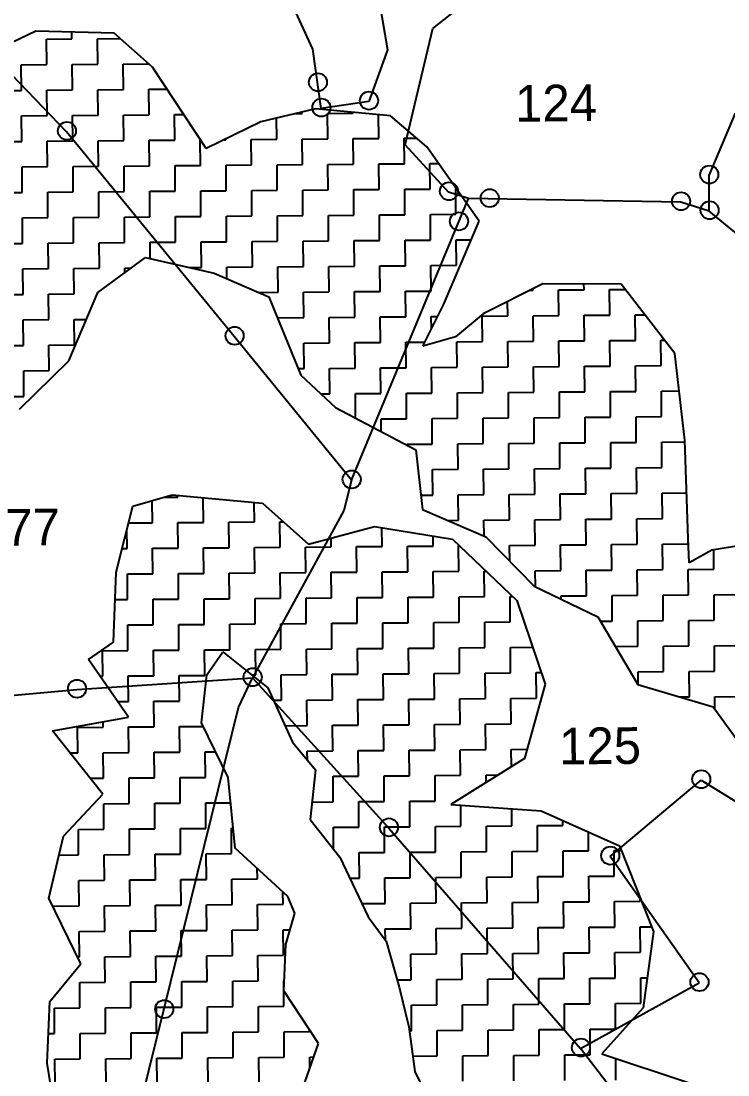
# Model space of a CAD drawing. Header units: metres. Extents: x 291193 to 293446, y 1984590 to 1987927.
# Drawn here: x 291638 to 291989, y 1985747 to 1986271 of the extents above; entities that cross this region are included whole.
import ezdxf

# ---------------------------------------------------------------- set-up
doc = ezdxf.new("R2010")
doc.units = ezdxf.units.M
for name, color, linetype in [('POLY_HATCH', 12, 'Continuous'), ('POLY_PARCEL', 6, 'Continuous'), ('SYM_STONE', 1, 'Continuous'), ('TEXT_PARCEL', 7, 'Continuous')]:
    doc.layers.add(name, color=color, linetype=linetype)
doc.styles.add('TEXT_MAP', font='')
doc.styles.get('TEXT_MAP').set_extended_font_data('Kruti Dev 050')

msp = doc.modelspace()

# ---------------------------------------------------------------- linework, layer by layer
at = {"layer": 'POLY_HATCH'}
for p, q in [((291645.25, 1986265.9), (291612.28, 1986250.14)), ((291684.22, 1986264.96), (291645.25, 1986265.9)), ((291703.22, 1986247.95), (291684.22, 1986264.96)), ((291729.94, 1986207.56), (291703.22, 1986247.95)), ((291784.25, 1986227.26), (291757.07, 1986220.76)), ((291821.57, 1986223.8), (291784.25, 1986227.26)), ((291839.71, 1986208.45), (291821.57, 1986223.8)), ((291757.07, 1986220.76), (291729.94, 1986207.56)), ((291865.57, 1986171.4), (291839.71, 1986208.45)), ((291847.89, 1986129.81), (291865.57, 1986171.4)), ((291676.06, 1986135.94), (291699.8, 1986153.3)), ((291699.8, 1986153.3), (291733.8, 1986145.62)), ((291733.8, 1986145.62), (291761.13, 1986133.71)), ((291897.25, 1986140.26), (291867.62, 1986125.37)), ((291936.22, 1986140.16), (291897.25, 1986140.26)), ((291962.89, 1986105.63), (291936.22, 1986140.16)), ((291661.67, 1986101.91), (291676.06, 1986135.94)), ((291761.13, 1986133.71), (291776.95, 1986094.9)), ((291837.59, 1986109.21), (291847.89, 1986129.81)), ((291867.62, 1986125.37), (291853.89, 1986113.95)), ((291853.89, 1986113.95), (291837.59, 1986109.21)), ((291637.15, 1986077.85), (291661.67, 1986101.91)), ((291967.86, 1986062.55), (291962.89, 1986105.63)), ((291776.95, 1986094.9), (291794.26, 1986078.71)), ((291794.26, 1986078.71), (291834.24, 1986057.69)), ((291969.51, 1986013.58), (291967.86, 1986062.55)), ((291834.24, 1986057.69), (291837.41, 1986027.99)), ((291693.43, 1986029.66), (291713.06, 1986035.37)), ((291713.06, 1986035.37), (291757.97, 1986031.2)), ((291685.13, 1985996.84), (291693.43, 1986029.66)), ((291757.97, 1986031.2), (291780.84, 1986010.72)), ((291837.41, 1986027.99), (291868.95, 1986014.43)), ((291780.84, 1986010.72), (291813.54, 1986019.56)), ((291813.54, 1986019.56), (291852.43, 1986013.33)), ((291852.43, 1986013.33), (291884.45, 1985982.85)), ((291868.95, 1986014.43), (291893.03, 1985989.93)), ((291970.03, 1986001.44), (291969.51, 1986013.58)), ((292021.88, 1986014.42), (291981.29, 1986007.81)), ((291981.29, 1986007.81), (291970.03, 1986001.44)), ((291683.9, 1985962.06), (291685.13, 1985996.84)), ((291893.03, 1985989.93), (291924.58, 1985974.69)), ((291884.45, 1985982.85), (291898.4, 1985941.13)), ((291924.58, 1985974.69), (291944.55, 1985940.94)), ((291671.36, 1985953.39), (291683.9, 1985962.06)), ((291730.28, 1985945.82), (291738.15, 1985957.19)), ((291738.15, 1985957.19), (291760.5, 1985939.37)), ((291691.26, 1985924.83), (291671.36, 1985953.39)), ((291727.55, 1985921.94), (291730.28, 1985945.82)), ((291760.5, 1985939.37), (291772.88, 1985912.26)), ((291898.4, 1985941.13), (291888.12, 1985904.26)), ((291944.55, 1985940.94), (291981.93, 1985929.94)), ((291981.93, 1985929.94), (292011.17, 1985889.57)), ((291653.5, 1985917.97), (291691.26, 1985924.83)), ((291678.47, 1985886.42), (291653.5, 1985917.97)), ((291740.76, 1985894.83), (291727.55, 1985921.94)), ((291772.88, 1985912.26), (291784.3, 1985898.54)), ((291888.12, 1985904.26), (291851.49, 1985881.29)), ((291784.3, 1985898.54), (291781.57, 1985873.81)), ((291744.4, 1985859.69), (291740.76, 1985894.83)), ((291658.97, 1985865.6), (291678.47, 1985886.42)), ((291851.49, 1985881.29), (291896.4, 1985878.13)), ((291896.4, 1985878.13), (291935.37, 1985860.81)), ((291781.57, 1985873.81), (291796.39, 1985855.09)), ((291651.66, 1985834.8), (291658.97, 1985865.6)), ((291770.57, 1985835.62), (291744.4, 1985859.69)), ((291935.37, 1985860.81), (291952.36, 1985818.11)), ((291796.39, 1985855.09), (291810.46, 1985825.48)), ((291667.56, 1985802.18), (291651.66, 1985834.8)), ((291773.99, 1985827.28), (291770.57, 1985835.62)), ((291769.51, 1985811.75), (291773.99, 1985827.28)), ((291810.46, 1985825.48), (291819.35, 1985813.41)), ((291952.36, 1985818.11), (291947.12, 1985780.28)), ((291819.35, 1985813.41), (291825.83, 1985790.44)), ((291768.44, 1985788.72), (291769.51, 1985811.75)), ((291652.08, 1985783.41), (291667.56, 1985802.18)), ((291785.83, 1985762.48), (291768.44, 1985788.72)), ((291825.83, 1985790.44), (291830.6, 1985770.8)), ((291650.81, 1985752.66), (291652.08, 1985783.41)), ((291947.12, 1985780.28), (291926.63, 1985757.43)), ((291830.6, 1985770.8), (291833.71, 1985748.64)), ((291778.05, 1985740.23), (291785.83, 1985762.48)), ((291926.63, 1985757.43), (291969.62, 1985743.17)), ((291656.65, 1985716.93), (291650.81, 1985752.66)), ((291833.71, 1985748.64), (291847.77, 1985719.86))]:
    msp.add_line(p, q, dxfattribs=at)
at = {"layer": 'POLY_HATCH', "linetype": 'Continuous'}
for p, q in [((291663.17, 1986262.02), (291663.14, 1986265.47)), ((291650.49, 1986261.92), (291663.17, 1986262.02)), ((291650.59, 1986249.24), (291650.49, 1986261.92)), ((291675.85, 1986262.12), (291687.28, 1986262.22)), ((291675.95, 1986249.44), (291675.85, 1986262.12)), ((291637.92, 1986249.13), (291650.59, 1986249.24)), ((291638.02, 1986236.45), (291637.92, 1986249.13)), ((291663.27, 1986249.34), (291675.95, 1986249.44)), ((291663.38, 1986236.66), (291663.27, 1986249.34)), ((291688.63, 1986249.55), (291701.31, 1986249.65)), ((291688.74, 1986236.87), (291688.63, 1986249.55)), ((291701.31, 1986249.65), (291701.31, 1986249.65)), ((291676.06, 1986236.76), (291688.74, 1986236.87)), ((291701.42, 1986236.97), (291710.43, 1986237.05)), ((291701.52, 1986224.29), (291701.42, 1986236.97)), ((291625.34, 1986236.35), (291638.02, 1986236.45)), ((291650.7, 1986236.56), (291663.38, 1986236.66)), ((291650.8, 1986223.88), (291650.7, 1986236.56)), ((291676.16, 1986224.08), (291676.06, 1986236.76)), ((291638.12, 1986223.77), (291650.8, 1986223.88)), ((291638.23, 1986211.09), (291638.12, 1986223.77)), ((291663.48, 1986223.98), (291676.16, 1986224.08)), ((291663.59, 1986211.3), (291663.48, 1986223.98)), ((291688.84, 1986224.19), (291701.52, 1986224.29)), ((291688.94, 1986211.51), (291688.84, 1986224.19)), ((291714.2, 1986224.4), (291718.78, 1986224.43)), ((291714.3, 1986211.72), (291714.2, 1986224.4)), ((291765.02, 1986212.13), (291764.94, 1986222.64)), ((291774.34, 1986224.89), (291777.6, 1986224.91)), ((291777.6, 1986224.91), (291777.59, 1986225.67)), ((291790.28, 1986225.02), (291802.96, 1986225.12)), ((291790.38, 1986212.34), (291790.28, 1986225.02)), ((291802.96, 1986225.12), (291802.95, 1986225.52)), ((291815.74, 1986212.54), (291815.64, 1986224.35)), ((291625.55, 1986210.99), (291638.23, 1986211.09)), ((291650.91, 1986211.2), (291663.59, 1986211.3)), ((291651.01, 1986198.52), (291650.91, 1986211.2)), ((291676.26, 1986211.41), (291688.94, 1986211.51)), ((291676.37, 1986198.73), (291676.26, 1986211.41)), ((291701.62, 1986211.61), (291714.3, 1986211.72)), ((291701.73, 1986198.93), (291701.62, 1986211.61)), ((291726.98, 1986211.82), (291727.12, 1986211.82)), ((291727.09, 1986199.14), (291726.98, 1986211.82)), ((291738.9, 1986211.92), (291739.66, 1986211.92)), ((291739.66, 1986211.92), (291739.66, 1986212.28)), ((291752.34, 1986212.03), (291765.02, 1986212.13)), ((291752.45, 1986199.35), (291752.34, 1986212.03)), ((291777.7, 1986212.23), (291790.38, 1986212.34)), ((291777.8, 1986199.55), (291777.7, 1986212.23)), ((291803.06, 1986212.44), (291815.74, 1986212.54)), ((291803.16, 1986199.76), (291803.06, 1986212.44)), ((291828.42, 1986212.65), (291834.69, 1986212.7)), ((291828.52, 1986199.97), (291828.42, 1986212.65)), ((291841.2, 1986200.07), (291845.53, 1986200.11)), ((291638.33, 1986198.41), (291651.01, 1986198.52)), ((291638.43, 1986185.74), (291638.33, 1986198.41)), ((291663.69, 1986198.62), (291676.37, 1986198.73)), ((291663.79, 1986185.94), (291663.69, 1986198.62)), ((291689.05, 1986198.83), (291701.73, 1986198.93)), ((291689.15, 1986186.15), (291689.05, 1986198.83)), ((291714.41, 1986199.04), (291727.09, 1986199.14)), ((291714.51, 1986186.36), (291714.41, 1986199.04)), ((291739.77, 1986199.24), (291752.45, 1986199.35)), ((291739.87, 1986186.56), (291739.77, 1986199.24)), ((291765.13, 1986199.45), (291777.8, 1986199.55)), ((291765.23, 1986186.77), (291765.13, 1986199.45)), ((291790.48, 1986199.66), (291803.16, 1986199.76)), ((291790.59, 1986186.98), (291790.48, 1986199.66)), ((291815.84, 1986199.87), (291828.52, 1986199.97)), ((291815.95, 1986187.19), (291815.84, 1986199.87)), ((291841.31, 1986187.39), (291841.2, 1986200.07)), ((291625.75, 1986185.63), (291638.43, 1986185.74)), ((291651.11, 1986185.84), (291663.79, 1986185.94)), ((291651.22, 1986173.16), (291651.11, 1986185.84)), ((291676.47, 1986186.05), (291689.15, 1986186.15)), ((291676.58, 1986173.37), (291676.47, 1986186.05)), ((291701.83, 1986186.25), (291714.51, 1986186.36)), ((291701.93, 1986173.57), (291701.83, 1986186.25)), ((291727.19, 1986186.46), (291739.87, 1986186.56)), ((291727.29, 1986173.78), (291727.19, 1986186.46)), ((291752.55, 1986186.67), (291765.23, 1986186.77)), ((291752.65, 1986173.99), (291752.55, 1986186.67)), ((291777.91, 1986186.87), (291790.59, 1986186.98)), ((291778.01, 1986174.2), (291777.91, 1986186.87)), ((291803.27, 1986187.08), (291815.95, 1986187.19)), ((291803.37, 1986174.4), (291803.27, 1986187.08)), ((291828.63, 1986187.29), (291841.31, 1986187.39)), ((291828.73, 1986174.61), (291828.63, 1986187.29)), ((291853.99, 1986187.5), (291854.34, 1986187.5)), ((291854.09, 1986174.82), (291853.99, 1986187.5)), ((291739.97, 1986173.88), (291752.65, 1986173.99)), ((291765.33, 1986174.09), (291778.01, 1986174.2)), ((291765.44, 1986161.41), (291765.33, 1986174.09)), ((291790.69, 1986174.3), (291803.37, 1986174.4)), ((291790.8, 1986161.62), (291790.69, 1986174.3)), ((291816.05, 1986174.51), (291828.73, 1986174.61)), ((291816.15, 1986161.83), (291816.05, 1986174.51)), ((291841.41, 1986174.71), (291854.09, 1986174.82)), ((291841.51, 1986162.03), (291841.41, 1986174.71)), ((291638.54, 1986173.06), (291651.22, 1986173.16)), ((291638.64, 1986160.38), (291638.54, 1986173.06)), ((291663.9, 1986173.26), (291676.58, 1986173.37)), ((291664, 1986160.58), (291663.9, 1986173.26)), ((291689.26, 1986173.47), (291701.93, 1986173.57)), ((291689.36, 1986160.79), (291689.26, 1986173.47)), ((291714.61, 1986173.68), (291727.29, 1986173.78)), ((291714.72, 1986161), (291714.61, 1986173.68)), ((291740.08, 1986161.21), (291739.97, 1986173.88)), ((291625.96, 1986160.27), (291638.64, 1986160.38)), ((291651.32, 1986160.48), (291664, 1986160.58)), ((291651.42, 1986147.8), (291651.32, 1986160.48)), ((291676.68, 1986160.69), (291689.36, 1986160.79)), ((291676.78, 1986148.01), (291676.68, 1986160.69)), ((291702.04, 1986160.89), (291714.72, 1986161)), ((291702.1, 1986152.78), (291702.04, 1986160.89)), ((291727.4, 1986161.1), (291740.08, 1986161.21)), ((291727.5, 1986148.42), (291727.4, 1986161.1)), ((291752.76, 1986161.31), (291765.44, 1986161.41)), ((291752.86, 1986148.63), (291752.76, 1986161.31)), ((291778.12, 1986161.52), (291790.8, 1986161.62)), ((291778.22, 1986148.84), (291778.12, 1986161.52)), ((291803.47, 1986161.72), (291816.15, 1986161.83)), ((291803.58, 1986149.04), (291803.47, 1986161.72)), ((291828.83, 1986161.93), (291841.51, 1986162.03)), ((291828.94, 1986149.25), (291828.83, 1986161.93)), ((291854.19, 1986162.14), (291861.66, 1986162.2)), ((291854.3, 1986149.46), (291854.19, 1986162.14)), ((291638.74, 1986147.7), (291651.42, 1986147.8)), ((291664.1, 1986147.9), (291676.78, 1986148.01)), ((291664.21, 1986135.22), (291664.1, 1986147.9)), ((291689.46, 1986148.11), (291692.74, 1986148.14)), ((291689.48, 1986145.76), (291689.46, 1986148.11)), ((291721.62, 1986148.37), (291727.5, 1986148.42)), ((291740.18, 1986148.53), (291752.86, 1986148.63)), ((291740.23, 1986142.82), (291740.18, 1986148.53)), ((291765.54, 1986148.73), (291778.22, 1986148.84)), ((291765.64, 1986136.05), (291765.54, 1986148.73)), ((291790.9, 1986148.94), (291803.58, 1986149.04)), ((291791, 1986136.26), (291790.9, 1986148.94)), ((291816.26, 1986149.15), (291828.94, 1986149.25)), ((291816.36, 1986136.47), (291816.26, 1986149.15)), ((291841.62, 1986149.35), (291854.3, 1986149.46)), ((291841.72, 1986136.67), (291841.62, 1986149.35)), ((291638.85, 1986135.02), (291638.74, 1986147.7)), ((291892.44, 1986137.09), (291892.43, 1986137.84)), ((291905.12, 1986137.19), (291917.8, 1986137.3)), ((291917.8, 1986137.3), (291917.77, 1986140.21)), ((291930.48, 1986137.4), (291938.3, 1986137.46)), ((291930.58, 1986124.72), (291930.48, 1986137.4)), ((291626.17, 1986134.91), (291638.85, 1986135.02)), ((291651.53, 1986135.12), (291664.21, 1986135.22)), ((291651.63, 1986122.44), (291651.53, 1986135.12)), ((291755.93, 1986135.97), (291765.64, 1986136.05)), ((291778.32, 1986136.16), (291791, 1986136.26)), ((291778.43, 1986123.48), (291778.32, 1986136.16)), ((291803.68, 1986136.36), (291816.36, 1986136.47)), ((291803.79, 1986123.68), (291803.68, 1986136.36)), ((291829.04, 1986136.57), (291841.72, 1986136.67)), ((291829.14, 1986123.89), (291829.04, 1986136.57)), ((291890.91, 1986137.08), (291892.44, 1986137.09)), ((291905.22, 1986124.51), (291905.12, 1986137.19)), ((291879.86, 1986124.31), (291879.8, 1986131.49)), ((291638.95, 1986122.34), (291651.63, 1986122.44)), ((291639.06, 1986109.66), (291638.95, 1986122.34)), ((291664.31, 1986122.54), (291670.42, 1986122.59)), ((291664.41, 1986109.87), (291664.31, 1986122.54)), ((291765.75, 1986123.37), (291778.43, 1986123.48)), ((291765.76, 1986122.37), (291765.75, 1986123.37)), ((291791.11, 1986123.58), (291803.79, 1986123.68)), ((291791.21, 1986110.9), (291791.11, 1986123.58)), ((291816.47, 1986123.79), (291829.14, 1986123.89)), ((291816.57, 1986111.11), (291816.47, 1986123.79)), ((291841.82, 1986124), (291845, 1986124.02)), ((291841.88, 1986117.78), (291841.82, 1986124)), ((291867.18, 1986124.2), (291879.86, 1986124.31)), ((291867.29, 1986111.52), (291867.18, 1986124.2)), ((291892.54, 1986124.41), (291905.22, 1986124.51)), ((291892.65, 1986111.73), (291892.54, 1986124.41)), ((291917.9, 1986124.62), (291930.58, 1986124.72)), ((291918.01, 1986111.94), (291917.9, 1986124.62)), ((291943.26, 1986124.82), (291948.03, 1986124.86)), ((291943.36, 1986112.14), (291943.26, 1986124.82)), ((291803.89, 1986111), (291816.57, 1986111.11)), ((291829.25, 1986111.21), (291838.63, 1986111.29)), ((291829.35, 1986098.53), (291829.25, 1986111.21)), ((291854.61, 1986111.42), (291867.29, 1986111.52)), ((291854.71, 1986098.74), (291854.61, 1986111.42)), ((291879.97, 1986111.63), (291892.65, 1986111.73)), ((291880.07, 1986098.95), (291879.97, 1986111.63)), ((291905.33, 1986111.83), (291918.01, 1986111.94)), ((291905.43, 1986099.15), (291905.33, 1986111.83)), ((291930.69, 1986112.04), (291943.36, 1986112.14)), ((291930.79, 1986099.36), (291930.69, 1986112.04)), ((291956.04, 1986112.25), (291957.77, 1986112.26)), ((291956.15, 1986099.57), (291956.04, 1986112.25)), ((291626.38, 1986109.55), (291639.06, 1986109.66)), ((291651.73, 1986109.76), (291664.41, 1986109.87)), ((291651.84, 1986097.08), (291651.73, 1986109.76)), ((291778.53, 1986110.8), (291791.21, 1986110.9)), ((291778.63, 1986098.12), (291778.53, 1986110.8)), ((291803.99, 1986098.33), (291803.89, 1986111)), ((291639.16, 1986096.98), (291651.84, 1986097.08)), ((291639.26, 1986084.3), (291639.16, 1986096.98)), ((291775.65, 1986098.09), (291778.63, 1986098.12)), ((291791.31, 1986098.22), (291803.99, 1986098.33)), ((291791.42, 1986085.54), (291791.31, 1986098.22)), ((291816.67, 1986098.43), (291829.35, 1986098.53)), ((291816.78, 1986085.75), (291816.67, 1986098.43)), ((291842.03, 1986098.64), (291854.71, 1986098.74)), ((291842.14, 1986085.96), (291842.03, 1986098.64)), ((291867.39, 1986098.84), (291880.07, 1986098.95)), ((291867.49, 1986086.16), (291867.39, 1986098.84)), ((291892.75, 1986099.05), (291905.43, 1986099.15)), ((291892.85, 1986086.37), (291892.75, 1986099.05)), ((291918.11, 1986099.26), (291930.79, 1986099.36)), ((291918.21, 1986086.58), (291918.11, 1986099.26)), ((291943.47, 1986099.47), (291956.15, 1986099.57)), ((291943.57, 1986086.79), (291943.47, 1986099.47)), ((291787, 1986085.51), (291791.42, 1986085.54)), ((291804.1, 1986085.65), (291816.78, 1986085.75)), ((291804.2, 1986073.49), (291804.1, 1986085.65)), ((291829.46, 1986085.85), (291842.14, 1986085.96)), ((291829.56, 1986073.17), (291829.46, 1986085.85)), ((291854.81, 1986086.06), (291867.49, 1986086.16)), ((291854.92, 1986073.38), (291854.81, 1986086.06)), ((291880.17, 1986086.27), (291892.85, 1986086.37)), ((291880.28, 1986073.59), (291880.17, 1986086.27)), ((291905.53, 1986086.47), (291918.21, 1986086.58)), ((291905.64, 1986073.8), (291905.53, 1986086.47)), ((291930.89, 1986086.68), (291943.57, 1986086.79)), ((291931, 1986074), (291930.89, 1986086.68)), ((291956.25, 1986086.89), (291965.04, 1986086.96)), ((291956.36, 1986074.21), (291956.25, 1986086.89)), ((291626.58, 1986084.2), (291639.26, 1986084.3)), ((291816.88, 1986073.07), (291829.56, 1986073.17)), ((291816.93, 1986066.79), (291816.88, 1986073.07)), ((291842.24, 1986073.28), (291854.92, 1986073.38)), ((291842.34, 1986060.6), (291842.24, 1986073.28)), ((291867.6, 1986073.48), (291880.28, 1986073.59)), ((291867.7, 1986060.8), (291867.6, 1986073.48)), ((291892.96, 1986073.69), (291905.64, 1986073.8)), ((291893.06, 1986061.01), (291892.96, 1986073.69)), ((291918.32, 1986073.9), (291931, 1986074)), ((291918.42, 1986061.22), (291918.32, 1986073.9)), ((291943.68, 1986074.11), (291956.36, 1986074.21)), ((291943.78, 1986061.43), (291943.68, 1986074.11)), ((291829.66, 1986060.49), (291842.34, 1986060.6)), ((291829.67, 1986060.09), (291829.66, 1986060.49)), ((291855.02, 1986060.7), (291867.7, 1986060.8)), ((291855.13, 1986048.02), (291855.02, 1986060.7)), ((291880.38, 1986060.91), (291893.06, 1986061.01)), ((291880.48, 1986048.23), (291880.38, 1986060.91)), ((291905.74, 1986061.12), (291918.42, 1986061.22)), ((291905.84, 1986048.44), (291905.74, 1986061.12)), ((291931.1, 1986061.32), (291943.78, 1986061.43)), ((291931.2, 1986048.64), (291931.1, 1986061.32)), ((291956.46, 1986061.53), (291967.89, 1986061.62)), ((291956.56, 1986048.85), (291956.46, 1986061.53)), ((291867.81, 1986048.13), (291880.48, 1986048.23)), ((291893.16, 1986048.33), (291905.84, 1986048.44)), ((291893.27, 1986035.65), (291893.16, 1986048.33)), ((291918.52, 1986048.54), (291931.2, 1986048.64)), ((291918.63, 1986035.86), (291918.52, 1986048.54)), ((291943.88, 1986048.75), (291956.56, 1986048.85)), ((291943.99, 1986036.07), (291943.88, 1986048.75)), ((291842.45, 1986047.92), (291855.13, 1986048.02)), ((291842.55, 1986035.24), (291842.45, 1986047.92)), ((291867.91, 1986035.45), (291867.81, 1986048.13)), ((291703.18, 1986021.42), (291703.09, 1986032.47)), ((291708.85, 1986034.15), (291715.75, 1986034.2)), ((291715.75, 1986034.2), (291715.75, 1986035.12)), ((291728.54, 1986021.63), (291728.44, 1986033.94)), ((291836.64, 1986035.19), (291842.55, 1986035.24)), ((291855.23, 1986035.34), (291867.91, 1986035.45)), ((291855.33, 1986022.66), (291855.23, 1986035.34)), ((291880.59, 1986035.55), (291893.27, 1986035.65)), ((291880.69, 1986022.87), (291880.59, 1986035.55)), ((291905.95, 1986035.76), (291918.63, 1986035.86)), ((291906.05, 1986023.08), (291905.95, 1986035.76)), ((291931.31, 1986035.96), (291943.99, 1986036.07)), ((291931.41, 1986023.28), (291931.31, 1986035.96)), ((291956.67, 1986036.17), (291968.74, 1986036.27)), ((291956.77, 1986023.49), (291956.67, 1986036.17)), ((291753.9, 1986021.83), (291753.82, 1986031.58)), ((291766.58, 1986021.94), (291768.3, 1986021.95)), ((291766.68, 1986009.26), (291766.58, 1986021.94)), ((291849.9, 1986022.62), (291855.33, 1986022.66)), ((291868.01, 1986022.77), (291880.69, 1986022.87)), ((291868.08, 1986014.8), (291868.01, 1986022.77)), ((291893.37, 1986022.97), (291906.05, 1986023.08)), ((291893.48, 1986010.29), (291893.37, 1986022.97)), ((291918.73, 1986023.18), (291931.41, 1986023.28)), ((291918.83, 1986010.5), (291918.73, 1986023.18)), ((291944.09, 1986023.39), (291956.77, 1986023.49)), ((291944.19, 1986010.71), (291944.09, 1986023.39)), ((291690.6, 1986008.64), (291690.52, 1986018.16)), ((291691.32, 1986021.32), (291703.18, 1986021.42)), ((291715.86, 1986021.52), (291728.54, 1986021.63)), ((291715.96, 1986008.84), (291715.86, 1986021.52)), ((291741.22, 1986021.73), (291753.9, 1986021.83)), ((291741.32, 1986009.05), (291741.22, 1986021.73)), ((291817.4, 1986009.67), (291817.32, 1986018.95)), ((291792.04, 1986009.46), (291792, 1986013.74)), ((291842.76, 1986009.88), (291842.72, 1986014.88)), ((291969.55, 1986010.92), (291969.54, 1986013.03)), ((291688.11, 1986008.62), (291690.6, 1986008.64)), ((291703.28, 1986008.74), (291715.96, 1986008.84)), ((291703.39, 1985996.06), (291703.28, 1986008.74)), ((291728.64, 1986008.95), (291741.32, 1986009.05)), ((291728.74, 1985996.27), (291728.64, 1986008.95)), ((291754, 1986009.15), (291766.68, 1986009.26)), ((291754.1, 1985996.47), (291754, 1986009.15)), ((291779.36, 1986009.36), (291792.04, 1986009.46)), ((291779.46, 1985996.68), (291779.36, 1986009.36)), ((291804.72, 1986009.57), (291817.4, 1986009.67)), ((291804.82, 1985996.89), (291804.72, 1986009.57)), ((291830.08, 1986009.78), (291842.76, 1986009.88)), ((291830.18, 1985997.1), (291830.08, 1986009.78)), ((291855.44, 1986009.98), (291855.93, 1986009.99)), ((291855.54, 1985997.3), (291855.44, 1986009.98)), ((291880.8, 1986010.19), (291893.48, 1986010.29)), ((291880.86, 1986002.31), (291880.8, 1986010.19)), ((291906.15, 1986010.4), (291918.83, 1986010.5)), ((291906.26, 1985997.72), (291906.15, 1986010.4)), ((291931.51, 1986010.6), (291944.19, 1986010.71)), ((291931.62, 1985997.92), (291931.51, 1986010.6)), ((291956.87, 1986010.81), (291969.55, 1986010.92)), ((291956.98, 1985998.13), (291956.87, 1986010.81)), ((291982.34, 1985998.34), (291982.26, 1986007.97)), ((291690.71, 1985995.96), (291703.39, 1985996.06)), ((291690.81, 1985983.28), (291690.71, 1985995.96)), ((291716.07, 1985996.16), (291728.74, 1985996.27)), ((291716.17, 1985983.48), (291716.07, 1985996.16)), ((291741.42, 1985996.37), (291754.1, 1985996.47)), ((291741.53, 1985983.69), (291741.42, 1985996.37)), ((291766.78, 1985996.58), (291779.46, 1985996.68)), ((291766.89, 1985983.9), (291766.78, 1985996.58)), ((291792.14, 1985996.79), (291804.82, 1985996.89)), ((291792.25, 1985984.11), (291792.14, 1985996.79)), ((291817.5, 1985996.99), (291830.18, 1985997.1)), ((291817.61, 1985984.31), (291817.5, 1985996.99)), ((291842.86, 1985997.2), (291855.54, 1985997.3)), ((291842.96, 1985984.52), (291842.86, 1985997.2)), ((291868.22, 1985997.41), (291869.14, 1985997.41)), ((291868.32, 1985984.73), (291868.22, 1985997.41)), ((291893.58, 1985997.61), (291906.26, 1985997.72)), ((291893.64, 1985989.63), (291893.58, 1985997.61)), ((291918.94, 1985997.82), (291931.62, 1985997.92)), ((291919.04, 1985985.14), (291918.94, 1985997.82)), ((291944.3, 1985998.03), (291956.98, 1985998.13)), ((291944.4, 1985985.35), (291944.3, 1985998.03)), ((291969.66, 1985998.24), (291982.34, 1985998.34)), ((291969.76, 1985985.56), (291969.66, 1985998.24)), ((291931.72, 1985985.25), (291944.4, 1985985.35)), ((291957.08, 1985985.45), (291969.76, 1985985.56)), ((291957.18, 1985972.77), (291957.08, 1985985.45)), ((291982.44, 1985985.66), (291995.12, 1985985.76)), ((291982.54, 1985972.98), (291982.44, 1985985.66)), ((291684.65, 1985983.23), (291690.81, 1985983.28)), ((291703.49, 1985983.38), (291716.17, 1985983.48)), ((291703.59, 1985970.7), (291703.49, 1985983.38)), ((291728.85, 1985983.59), (291741.53, 1985983.69)), ((291728.95, 1985970.91), (291728.85, 1985983.59)), ((291754.21, 1985983.79), (291766.89, 1985983.9)), ((291754.31, 1985971.12), (291754.21, 1985983.79)), ((291779.57, 1985984), (291792.25, 1985984.11)), ((291779.67, 1985971.32), (291779.57, 1985984)), ((291804.93, 1985984.21), (291817.61, 1985984.31)), ((291805.03, 1985971.53), (291804.93, 1985984.21)), ((291830.28, 1985984.42), (291842.96, 1985984.52)), ((291830.39, 1985971.74), (291830.28, 1985984.42)), ((291855.64, 1985984.62), (291868.32, 1985984.73)), ((291855.75, 1985971.94), (291855.64, 1985984.62)), ((291881, 1985984.83), (291882.35, 1985984.84)), ((291881.11, 1985972.15), (291881, 1985984.83)), ((291906.36, 1985985.04), (291919.04, 1985985.14)), ((291906.37, 1985983.48), (291906.36, 1985985.04)), ((291931.82, 1985972.57), (291931.72, 1985985.25)), ((291690.91, 1985970.6), (291703.59, 1985970.7)), ((291691.02, 1985957.92), (291690.91, 1985970.6)), ((291716.27, 1985970.8), (291728.95, 1985970.91)), ((291716.38, 1985958.12), (291716.27, 1985970.8)), ((291741.63, 1985971.01), (291754.31, 1985971.12)), ((291741.74, 1985958.33), (291741.63, 1985971.01)), ((291766.99, 1985971.22), (291779.67, 1985971.32)), ((291767.09, 1985958.54), (291766.99, 1985971.22)), ((291792.35, 1985971.43), (291805.03, 1985971.53)), ((291792.45, 1985958.75), (291792.35, 1985971.43)), ((291817.71, 1985971.63), (291830.39, 1985971.74)), ((291817.81, 1985958.95), (291817.71, 1985971.63)), ((291843.07, 1985971.84), (291855.75, 1985971.94)), ((291843.17, 1985959.16), (291843.07, 1985971.84)), ((291868.43, 1985972.05), (291881.11, 1985972.15)), ((291868.53, 1985959.37), (291868.43, 1985972.05)), ((291925.87, 1985972.52), (291931.82, 1985972.57)), ((291944.5, 1985972.67), (291957.18, 1985972.77)), ((291944.61, 1985959.99), (291944.5, 1985972.67)), ((291969.86, 1985972.88), (291982.54, 1985972.98)), ((291969.97, 1985960.2), (291969.86, 1985972.88)), ((291830.49, 1985959.06), (291843.17, 1985959.16)), ((291830.6, 1985946.38), (291830.49, 1985959.06)), ((291855.85, 1985959.26), (291868.53, 1985959.37)), ((291855.95, 1985946.58), (291855.85, 1985959.26)), ((291881.21, 1985959.47), (291892.24, 1985959.56)), ((291881.31, 1985946.79), (291881.21, 1985959.47)), ((291933.33, 1985959.9), (291944.61, 1985959.99)), ((291957.29, 1985960.09), (291969.97, 1985960.2)), ((291957.39, 1985947.41), (291957.29, 1985960.09)), ((291982.65, 1985960.3), (291995.33, 1985960.4)), ((291982.75, 1985947.62), (291982.65, 1985960.3)), ((291678.34, 1985957.81), (291691.02, 1985957.92)), ((291678.44, 1985945.13), (291678.34, 1985957.81)), ((291703.7, 1985958.02), (291716.38, 1985958.12)), ((291703.8, 1985945.34), (291703.7, 1985958.02)), ((291729.06, 1985958.23), (291741.74, 1985958.33)), ((291729.16, 1985945.55), (291729.06, 1985958.23)), ((291754.41, 1985958.44), (291767.09, 1985958.54)), ((291754.52, 1985945.76), (291754.41, 1985958.44)), ((291779.77, 1985958.64), (291792.45, 1985958.75)), ((291779.88, 1985945.96), (291779.77, 1985958.64)), ((291805.13, 1985958.85), (291817.81, 1985958.95)), ((291805.24, 1985946.17), (291805.13, 1985958.85)), ((291677.12, 1985945.12), (291678.44, 1985945.13)), ((291691.12, 1985945.24), (291703.8, 1985945.34)), ((291691.22, 1985932.56), (291691.12, 1985945.24)), ((291716.48, 1985945.45), (291729.16, 1985945.55)), ((291716.58, 1985932.77), (291716.48, 1985945.45)), ((291752.52, 1985945.74), (291754.52, 1985945.76)), ((291767.2, 1985945.86), (291779.88, 1985945.96)), ((291767.3, 1985933.18), (291767.2, 1985945.86)), ((291792.56, 1985946.07), (291805.24, 1985946.17)), ((291792.66, 1985933.39), (291792.56, 1985946.07)), ((291817.92, 1985946.27), (291830.6, 1985946.38)), ((291818.02, 1985933.59), (291817.92, 1985946.27)), ((291843.28, 1985946.48), (291855.95, 1985946.58)), ((291843.38, 1985933.8), (291843.28, 1985946.48)), ((291868.63, 1985946.69), (291881.31, 1985946.79)), ((291868.74, 1985934.01), (291868.63, 1985946.69)), ((291893.99, 1985946.9), (291896.47, 1985946.92)), ((291894.1, 1985934.22), (291893.99, 1985946.9)), ((291944.71, 1985947.31), (291957.39, 1985947.41)), ((291944.76, 1985940.88), (291944.71, 1985947.31)), ((291970.07, 1985947.52), (291982.75, 1985947.62)), ((291970.17, 1985934.84), (291970.07, 1985947.52)), ((291763.34, 1985933.15), (291767.3, 1985933.18)), ((291779.98, 1985933.28), (291792.66, 1985933.39)), ((291780.08, 1985920.6), (291779.98, 1985933.28)), ((291805.34, 1985933.49), (291818.02, 1985933.59)), ((291805.44, 1985920.81), (291805.34, 1985933.49)), ((291830.7, 1985933.7), (291843.38, 1985933.8)), ((291830.8, 1985921.02), (291830.7, 1985933.7)), ((291856.06, 1985933.91), (291868.74, 1985934.01)), ((291856.16, 1985921.23), (291856.06, 1985933.91)), ((291881.42, 1985934.11), (291894.1, 1985934.22)), ((291881.52, 1985921.43), (291881.42, 1985934.11)), ((291965.43, 1985934.8), (291970.17, 1985934.84)), ((291982.85, 1985934.94), (291995.53, 1985935.05)), ((291982.91, 1985928.59), (291982.85, 1985934.94)), ((291685.91, 1985932.51), (291691.22, 1985932.56)), ((291703.9, 1985932.66), (291716.58, 1985932.77)), ((291704.01, 1985919.98), (291703.9, 1985932.66)), ((291678.65, 1985919.78), (291678.63, 1985922.53)), ((291665.97, 1985919.67), (291678.65, 1985919.78)), ((291666.07, 1985906.99), (291665.97, 1985919.67)), ((291691.33, 1985919.88), (291704.01, 1985919.98)), ((291691.43, 1985907.2), (291691.33, 1985919.88)), ((291716.69, 1985920.09), (291728.4, 1985920.18)), ((291716.79, 1985907.41), (291716.69, 1985920.09)), ((291769.11, 1985920.51), (291780.08, 1985920.6)), ((291792.76, 1985920.71), (291805.44, 1985920.81)), ((291792.87, 1985908.03), (291792.76, 1985920.71)), ((291818.12, 1985920.91), (291830.8, 1985921.02)), ((291818.23, 1985908.24), (291818.12, 1985920.91)), ((291843.48, 1985921.12), (291856.16, 1985921.23)), ((291843.59, 1985908.44), (291843.48, 1985921.12)), ((291868.84, 1985921.33), (291881.52, 1985921.43)), ((291868.95, 1985908.65), (291868.84, 1985921.33)), ((291662.21, 1985906.96), (291666.07, 1985906.99)), ((291678.75, 1985907.1), (291691.43, 1985907.2)), ((291678.86, 1985894.42), (291678.75, 1985907.1)), ((291704.11, 1985907.3), (291716.79, 1985907.41)), ((291704.21, 1985894.62), (291704.11, 1985907.3)), ((291729.47, 1985907.51), (291734.56, 1985907.55)), ((291729.57, 1985894.83), (291729.47, 1985907.51)), ((291780.19, 1985907.92), (291792.87, 1985908.03)), ((291780.22, 1985903.43), (291780.19, 1985907.92)), ((291805.55, 1985908.13), (291818.23, 1985908.24)), ((291805.65, 1985895.45), (291805.55, 1985908.13)), ((291830.91, 1985908.34), (291843.59, 1985908.44)), ((291831.01, 1985895.66), (291830.91, 1985908.34)), ((291856.27, 1985908.55), (291868.95, 1985908.65)), ((291856.37, 1985895.87), (291856.27, 1985908.55)), ((291881.62, 1985908.75), (291889.39, 1985908.82)), ((291881.69, 1985900.24), (291881.62, 1985908.75)), ((291672.18, 1985894.36), (291678.86, 1985894.42)), ((291691.53, 1985894.52), (291704.21, 1985894.62)), ((291691.64, 1985881.84), (291691.53, 1985894.52)), ((291716.89, 1985894.73), (291729.57, 1985894.83)), ((291717, 1985882.05), (291716.89, 1985894.73)), ((291792.97, 1985895.35), (291805.65, 1985895.45)), ((291793.07, 1985882.67), (291792.97, 1985895.35)), ((291818.33, 1985895.56), (291831.01, 1985895.66)), ((291818.43, 1985882.88), (291818.33, 1985895.56)), ((291843.69, 1985895.76), (291856.37, 1985895.87)), ((291843.79, 1985883.08), (291843.69, 1985895.76)), ((291869.05, 1985895.97), (291874.97, 1985896.02)), ((291869.08, 1985892.32), (291869.05, 1985895.97)), ((291678.96, 1985881.74), (291691.64, 1985881.84)), ((291679.06, 1985869.06), (291678.96, 1985881.74)), ((291704.32, 1985881.94), (291717, 1985882.05)), ((291704.42, 1985869.26), (291704.32, 1985881.94)), ((291729.68, 1985882.15), (291742.06, 1985882.25)), ((291729.78, 1985869.47), (291729.68, 1985882.15)), ((291782.54, 1985882.58), (291793.07, 1985882.67)), ((291805.75, 1985882.77), (291818.43, 1985882.88)), ((291805.86, 1985870.09), (291805.75, 1985882.77)), ((291831.11, 1985882.98), (291843.79, 1985883.08)), ((291831.22, 1985870.3), (291831.11, 1985882.98)), ((291856.58, 1985870.51), (291856.49, 1985880.94)), ((291881.94, 1985870.71), (291881.87, 1985879.15)), ((291793.18, 1985869.99), (291805.86, 1985870.09)), ((291793.27, 1985859.03), (291793.18, 1985869.99)), ((291818.54, 1985870.2), (291831.22, 1985870.3)), ((291818.64, 1985857.52), (291818.54, 1985870.2)), ((291843.9, 1985870.4), (291856.58, 1985870.51)), ((291844, 1985857.72), (291843.9, 1985870.4)), ((291869.26, 1985870.61), (291881.94, 1985870.71)), ((291869.36, 1985857.93), (291869.26, 1985870.61)), ((291894.62, 1985870.82), (291907.29, 1985870.92)), ((291894.72, 1985858.14), (291894.62, 1985870.82)), ((291907.29, 1985870.92), (291907.28, 1985873.29)), ((291666.38, 1985868.95), (291679.06, 1985869.06)), ((291666.49, 1985856.27), (291666.38, 1985868.95)), ((291691.74, 1985869.16), (291704.42, 1985869.26)), ((291691.85, 1985856.48), (291691.74, 1985869.16)), ((291717.1, 1985869.37), (291729.78, 1985869.47)), ((291717.2, 1985856.69), (291717.1, 1985869.37)), ((291742.46, 1985869.57), (291743.37, 1985869.58)), ((291742.56, 1985856.9), (291742.46, 1985869.57)), ((291920.08, 1985858.35), (291920, 1985867.64)), ((291656.73, 1985856.19), (291666.49, 1985856.27)), ((291679.17, 1985856.38), (291691.85, 1985856.48)), ((291679.27, 1985843.7), (291679.17, 1985856.38)), ((291704.53, 1985856.58), (291717.2, 1985856.69)), ((291704.63, 1985843.91), (291704.53, 1985856.58)), ((291729.88, 1985856.79), (291742.56, 1985856.9)), ((291729.99, 1985844.11), (291729.88, 1985856.79)), ((291805.96, 1985857.41), (291818.64, 1985857.52)), ((291806.07, 1985844.73), (291805.96, 1985857.41)), ((291831.32, 1985857.62), (291844, 1985857.72)), ((291831.42, 1985844.94), (291831.32, 1985857.62)), ((291856.68, 1985857.83), (291869.36, 1985857.93)), ((291856.78, 1985845.15), (291856.68, 1985857.83)), ((291882.04, 1985858.04), (291894.72, 1985858.14)), ((291882.14, 1985845.36), (291882.04, 1985858.04)), ((291907.4, 1985858.24), (291920.08, 1985858.35)), ((291907.5, 1985845.56), (291907.4, 1985858.24)), ((291932.76, 1985858.45), (291936.3, 1985858.48)), ((291932.86, 1985845.77), (291932.76, 1985858.45)), ((291755.35, 1985844.32), (291755.3, 1985849.66)), ((291653.91, 1985843.49), (291653.9, 1985844.28)), ((291691.95, 1985843.8), (291704.63, 1985843.91)), ((291692.05, 1985831.12), (291691.95, 1985843.8)), ((291717.31, 1985844.01), (291729.99, 1985844.11)), ((291717.41, 1985831.33), (291717.31, 1985844.01)), ((291742.67, 1985844.22), (291755.35, 1985844.32)), ((291742.77, 1985831.54), (291742.67, 1985844.22)), ((291801.33, 1985844.7), (291806.07, 1985844.73)), ((291818.74, 1985844.84), (291831.42, 1985844.94)), ((291818.85, 1985832.16), (291818.74, 1985844.84)), ((291844.1, 1985845.04), (291856.78, 1985845.15)), ((291844.21, 1985832.37), (291844.1, 1985845.04)), ((291869.46, 1985845.25), (291882.14, 1985845.36)), ((291869.57, 1985832.57), (291869.46, 1985845.25)), ((291894.82, 1985845.46), (291907.5, 1985845.56)), ((291894.93, 1985832.78), (291894.82, 1985845.46)), ((291920.18, 1985845.67), (291932.86, 1985845.77)), ((291920.29, 1985832.99), (291920.18, 1985845.67)), ((291653.72, 1985843.49), (291653.91, 1985843.49)), ((291666.59, 1985843.59), (291679.27, 1985843.7)), ((291666.69, 1985830.91), (291666.59, 1985843.59)), ((291768.13, 1985831.74), (291768.08, 1985837.91)), ((291945.64, 1985833.19), (291945.63, 1985835.03)), ((291654.01, 1985830.81), (291666.69, 1985830.91)), ((291654.02, 1985829.95), (291654.01, 1985830.81)), ((291679.37, 1985831.02), (291692.05, 1985831.12)), ((291679.48, 1985818.34), (291679.37, 1985831.02)), ((291704.73, 1985831.23), (291717.41, 1985831.33)), ((291704.84, 1985818.55), (291704.73, 1985831.23)), ((291730.09, 1985831.43), (291742.77, 1985831.54)), ((291730.2, 1985818.75), (291730.09, 1985831.43)), ((291755.45, 1985831.64), (291768.13, 1985831.74)), ((291755.55, 1985818.96), (291755.45, 1985831.64)), ((291807.33, 1985832.06), (291818.85, 1985832.16)), ((291831.53, 1985832.26), (291844.21, 1985832.37)), ((291831.63, 1985819.58), (291831.53, 1985832.26)), ((291856.89, 1985832.47), (291869.57, 1985832.57)), ((291856.99, 1985819.79), (291856.89, 1985832.47)), ((291882.25, 1985832.68), (291894.93, 1985832.78)), ((291882.35, 1985820), (291882.25, 1985832.68)), ((291907.61, 1985832.88), (291920.29, 1985832.99)), ((291907.71, 1985820.2), (291907.61, 1985832.88)), ((291932.96, 1985833.09), (291945.64, 1985833.19)), ((291933.07, 1985820.41), (291932.96, 1985833.09)), ((291666.8, 1985818.24), (291679.48, 1985818.34)), ((291666.9, 1985805.56), (291666.8, 1985818.24)), ((291692.16, 1985818.44), (291704.84, 1985818.55)), ((291692.26, 1985805.76), (291692.16, 1985818.44)), ((291717.52, 1985818.65), (291730.2, 1985818.75)), ((291717.62, 1985805.97), (291717.52, 1985818.65)), ((291742.87, 1985818.86), (291755.55, 1985818.96)), ((291742.98, 1985806.18), (291742.87, 1985818.86)), ((291768.23, 1985819.06), (291771.63, 1985819.09)), ((291768.34, 1985806.38), (291768.23, 1985819.06)), ((291818.95, 1985819.48), (291831.63, 1985819.58)), ((291819, 1985813.9), (291818.95, 1985819.48)), ((291844.31, 1985819.69), (291856.99, 1985819.79)), ((291844.41, 1985807.01), (291844.31, 1985819.69)), ((291869.67, 1985819.89), (291882.35, 1985820)), ((291869.77, 1985807.21), (291869.67, 1985819.89)), ((291895.03, 1985820.1), (291907.71, 1985820.2)), ((291895.13, 1985807.42), (291895.03, 1985820.1)), ((291920.39, 1985820.31), (291933.07, 1985820.41)), ((291920.49, 1985807.63), (291920.39, 1985820.31)), ((291945.75, 1985820.51), (291951.39, 1985820.56)), ((291945.85, 1985807.84), (291945.75, 1985820.51)), ((291857.09, 1985807.11), (291869.77, 1985807.21)), ((291857.2, 1985794.43), (291857.09, 1985807.11)), ((291882.45, 1985807.32), (291895.13, 1985807.42)), ((291882.56, 1985794.64), (291882.45, 1985807.32)), ((291907.81, 1985807.52), (291920.49, 1985807.63)), ((291907.92, 1985794.84), (291907.81, 1985807.52)), ((291933.17, 1985807.73), (291945.85, 1985807.84)), ((291933.28, 1985795.05), (291933.17, 1985807.73)), ((291665.91, 1985805.55), (291666.9, 1985805.56)), ((291679.58, 1985805.66), (291692.26, 1985805.76)), ((291679.68, 1985792.98), (291679.58, 1985805.66)), ((291704.94, 1985805.87), (291717.62, 1985805.97)), ((291705.04, 1985793.19), (291704.94, 1985805.87)), ((291730.3, 1985806.07), (291742.98, 1985806.18)), ((291730.4, 1985793.39), (291730.3, 1985806.07)), ((291755.66, 1985806.28), (291768.34, 1985806.38)), ((291755.76, 1985793.6), (291755.66, 1985806.28)), ((291831.74, 1985806.9), (291844.41, 1985807.01)), ((291831.84, 1985794.22), (291831.74, 1985806.9)), ((291667, 1985792.88), (291679.68, 1985792.98)), ((291667.11, 1985780.2), (291667, 1985792.88)), ((291692.36, 1985793.08), (291705.04, 1985793.19)), ((291692.47, 1985780.4), (291692.36, 1985793.08)), ((291717.72, 1985793.29), (291730.4, 1985793.39)), ((291717.83, 1985780.61), (291717.72, 1985793.29)), ((291743.08, 1985793.5), (291755.76, 1985793.6)), ((291743.19, 1985780.82), (291743.08, 1985793.5)), ((291768.44, 1985793.7), (291768.67, 1985793.71)), ((291768.48, 1985789.51), (291768.44, 1985793.7)), ((291824.78, 1985794.17), (291831.84, 1985794.22)), ((291844.52, 1985794.33), (291857.2, 1985794.43)), ((291844.62, 1985781.65), (291844.52, 1985794.33)), ((291869.88, 1985794.53), (291882.56, 1985794.64)), ((291869.98, 1985781.85), (291869.88, 1985794.53)), ((291895.24, 1985794.74), (291907.92, 1985794.84)), ((291895.34, 1985782.06), (291895.24, 1985794.74)), ((291920.6, 1985794.95), (291933.28, 1985795.05)), ((291920.7, 1985782.27), (291920.6, 1985794.95)), ((291945.96, 1985795.16), (291949.19, 1985795.18)), ((291946.06, 1985782.48), (291945.96, 1985795.16)), ((291768.54, 1985781.03), (291768.48, 1985788.65)), ((291755.87, 1985780.92), (291768.54, 1985781.03)), ((291755.97, 1985768.24), (291755.87, 1985780.92)), ((291831.94, 1985781.54), (291844.62, 1985781.65)), ((291832.05, 1985768.86), (291831.94, 1985781.54)), ((291857.3, 1985781.75), (291869.98, 1985781.85)), ((291857.41, 1985769.07), (291857.3, 1985781.75)), ((291882.66, 1985781.96), (291895.34, 1985782.06)), ((291882.76, 1985769.28), (291882.66, 1985781.96)), ((291908.02, 1985782.17), (291920.7, 1985782.27)), ((291908.12, 1985769.49), (291908.02, 1985782.17)), ((291933.38, 1985782.37), (291946.06, 1985782.48)), ((291933.48, 1985769.69), (291933.38, 1985782.37)), ((291654.43, 1985780.09), (291667.11, 1985780.2)), ((291654.53, 1985767.41), (291654.43, 1985780.09)), ((291679.79, 1985780.3), (291692.47, 1985780.4)), ((291679.89, 1985767.62), (291679.79, 1985780.3)), ((291705.15, 1985780.51), (291717.83, 1985780.61)), ((291705.25, 1985767.83), (291705.15, 1985780.51)), ((291730.51, 1985780.71), (291743.19, 1985780.82)), ((291730.61, 1985768.03), (291730.51, 1985780.71)), ((291651.42, 1985767.39), (291654.53, 1985767.41)), ((291667.21, 1985767.52), (291679.89, 1985767.62)), ((291667.32, 1985754.84), (291667.21, 1985767.52)), ((291692.57, 1985767.72), (291705.25, 1985767.83)), ((291692.67, 1985755.04), (291692.57, 1985767.72)), ((291717.93, 1985767.93), (291730.61, 1985768.03)), ((291718.03, 1985755.25), (291717.93, 1985767.93)), ((291743.29, 1985768.14), (291755.97, 1985768.24)), ((291743.39, 1985755.46), (291743.29, 1985768.14)), ((291768.65, 1985768.35), (291781.33, 1985768.45)), ((291768.75, 1985755.67), (291768.65, 1985768.35)), ((291781.33, 1985768.45), (291781.32, 1985769.28)), ((291830.87, 1985768.85), (291832.05, 1985768.86)), ((291844.73, 1985768.97), (291857.41, 1985769.07)), ((291844.83, 1985756.29), (291844.73, 1985768.97)), ((291870.08, 1985769.17), (291882.76, 1985769.28)), ((291870.19, 1985756.5), (291870.08, 1985769.17)), ((291895.44, 1985769.38), (291908.12, 1985769.49)), ((291895.55, 1985756.7), (291895.44, 1985769.38)), ((291920.8, 1985769.59), (291933.48, 1985769.69)), ((291920.91, 1985756.91), (291920.8, 1985769.59)), ((291654.64, 1985754.73), (291667.32, 1985754.84)), ((291654.74, 1985742.05), (291654.64, 1985754.73)), ((291680, 1985754.94), (291692.67, 1985755.04)), ((291680.1, 1985742.26), (291680, 1985754.94)), ((291705.35, 1985755.15), (291718.03, 1985755.25)), ((291705.46, 1985742.47), (291705.35, 1985755.15)), ((291730.71, 1985755.36), (291743.39, 1985755.46)), ((291730.82, 1985742.68), (291730.71, 1985755.36)), ((291756.07, 1985755.56), (291768.75, 1985755.67)), ((291756.18, 1985742.88), (291756.07, 1985755.56)), ((291781.43, 1985755.77), (291783.49, 1985755.79)), ((291781.48, 1985750.03), (291781.43, 1985755.77)), ((291832.65, 1985756.19), (291844.83, 1985756.29)), ((291857.51, 1985756.39), (291870.19, 1985756.5)), ((291857.61, 1985743.71), (291857.51, 1985756.39)), ((291882.87, 1985756.6), (291895.55, 1985756.7)), ((291882.97, 1985743.92), (291882.87, 1985756.6)), ((291908.23, 1985756.81), (291920.91, 1985756.91)), ((291908.33, 1985744.13), (291908.23, 1985756.81)), ((291933.69, 1985744.33), (291933.6, 1985755.12))]:
    msp.add_line(p, q, dxfattribs=at)
at = {"layer": 'POLY_PARCEL'}
for p, q in [((291782.91, 1986256.99), (291765.83, 1986294.31)), ((291842.57, 1986267.29), (291870.79, 1986289.5)), ((291816.27, 1986278.95), (291820.07, 1986256.64)), ((291828.91, 1986209.35), (291842.57, 1986267.29)), ((291660.5, 1986215.86), (291618.39, 1986259.54)), ((291787.1, 1986227.46), (291782.91, 1986256.99)), ((291820.07, 1986256.64), (291810.74, 1986230.94)), ((291810.74, 1986230.94), (291787.1, 1986227.46)), ((291979.95, 1986194.16), (291993.18, 1986225.15)), ((291743.87, 1986114.03), (291660.5, 1986215.86)), ((291850.47, 1986185.87), (291828.91, 1986209.35)), ((291980.1, 1986176.41), (291979.95, 1986194.16)), ((291860.36, 1986182.66), (291850.47, 1986185.87)), ((291802.13, 1986042.55), (291860.36, 1986182.66)), ((291965.92, 1986180.9), (291860.36, 1986182.66)), ((291980.1, 1986176.41), (291965.92, 1986180.9)), ((292046.97, 1986121.1), (291980.1, 1986176.41)), ((291802.13, 1986042.55), (291743.87, 1986114.03)), ((291802.13, 1986042.55), (291798.4, 1986027.56)), ((291798.4, 1986027.56), (291752.88, 1985944.25)), ((291665.58, 1985938.51), (291752.88, 1985944.25)), ((291745.9, 1985929.57), (291752.88, 1985944.25)), ((291752.88, 1985944.25), (291820.65, 1985869.57)), ((291567.82, 1985929.75), (291665.58, 1985938.51)), ((291708.9, 1985779.23), (291745.9, 1985929.57)), ((291930.71, 1985855.5), (291975.96, 1985893.49)), ((291975.96, 1985893.49), (292072.92, 1985833.58)), ((291820.65, 1985869.57), (291916.09, 1985760.05)), ((291975.07, 1985792.6), (291930.71, 1985855.5)), ((291916.09, 1985760.05), (291975.07, 1985792.6)), ((291683.51, 1985676.96), (291708.9, 1985779.23)), ((291972.61, 1985686.35), (291916.09, 1985760.05))]:
    msp.add_line(p, q, dxfattribs=at)
at = {"layer": 'SYM_STONE'}
for centre in [(291785.44, 1986240.49), (291787.23, 1986227.86), (291810.87, 1986231.34), (291660.64, 1986216.27), (291980.08, 1986194.56), (291850.6, 1986186.28), (291870.93, 1986182.9), (291966.05, 1986181.31), (291980.23, 1986176.82), (291855.61, 1986171.32), (291744, 1986114.44), (291802.26, 1986042.96), (291753.01, 1985944.66), (291665.72, 1985938.92), (291976.09, 1985893.9), (291820.78, 1985869.98), (291930.84, 1985855.91), (291975.21, 1985793.01), (291709.04, 1985779.63), (291916.22, 1985760.46)]:
    msp.add_circle(centre, 4.49, dxfattribs=at)

# ---------------------------------------------------------------- texts
at = {"layer": 'TEXT_PARCEL', "style": 'TEXT_MAP'}
for s, p in [('124', (291883.58, 1986220.84)), ('77', (291630.05, 1986009.99)), ('125', (291905.47, 1985901.24))]:
    msp.add_text(s, height=18.259, rotation=0.4682, dxfattribs=at).set_placement(p)

doc.saveas('drawing.dxf')
